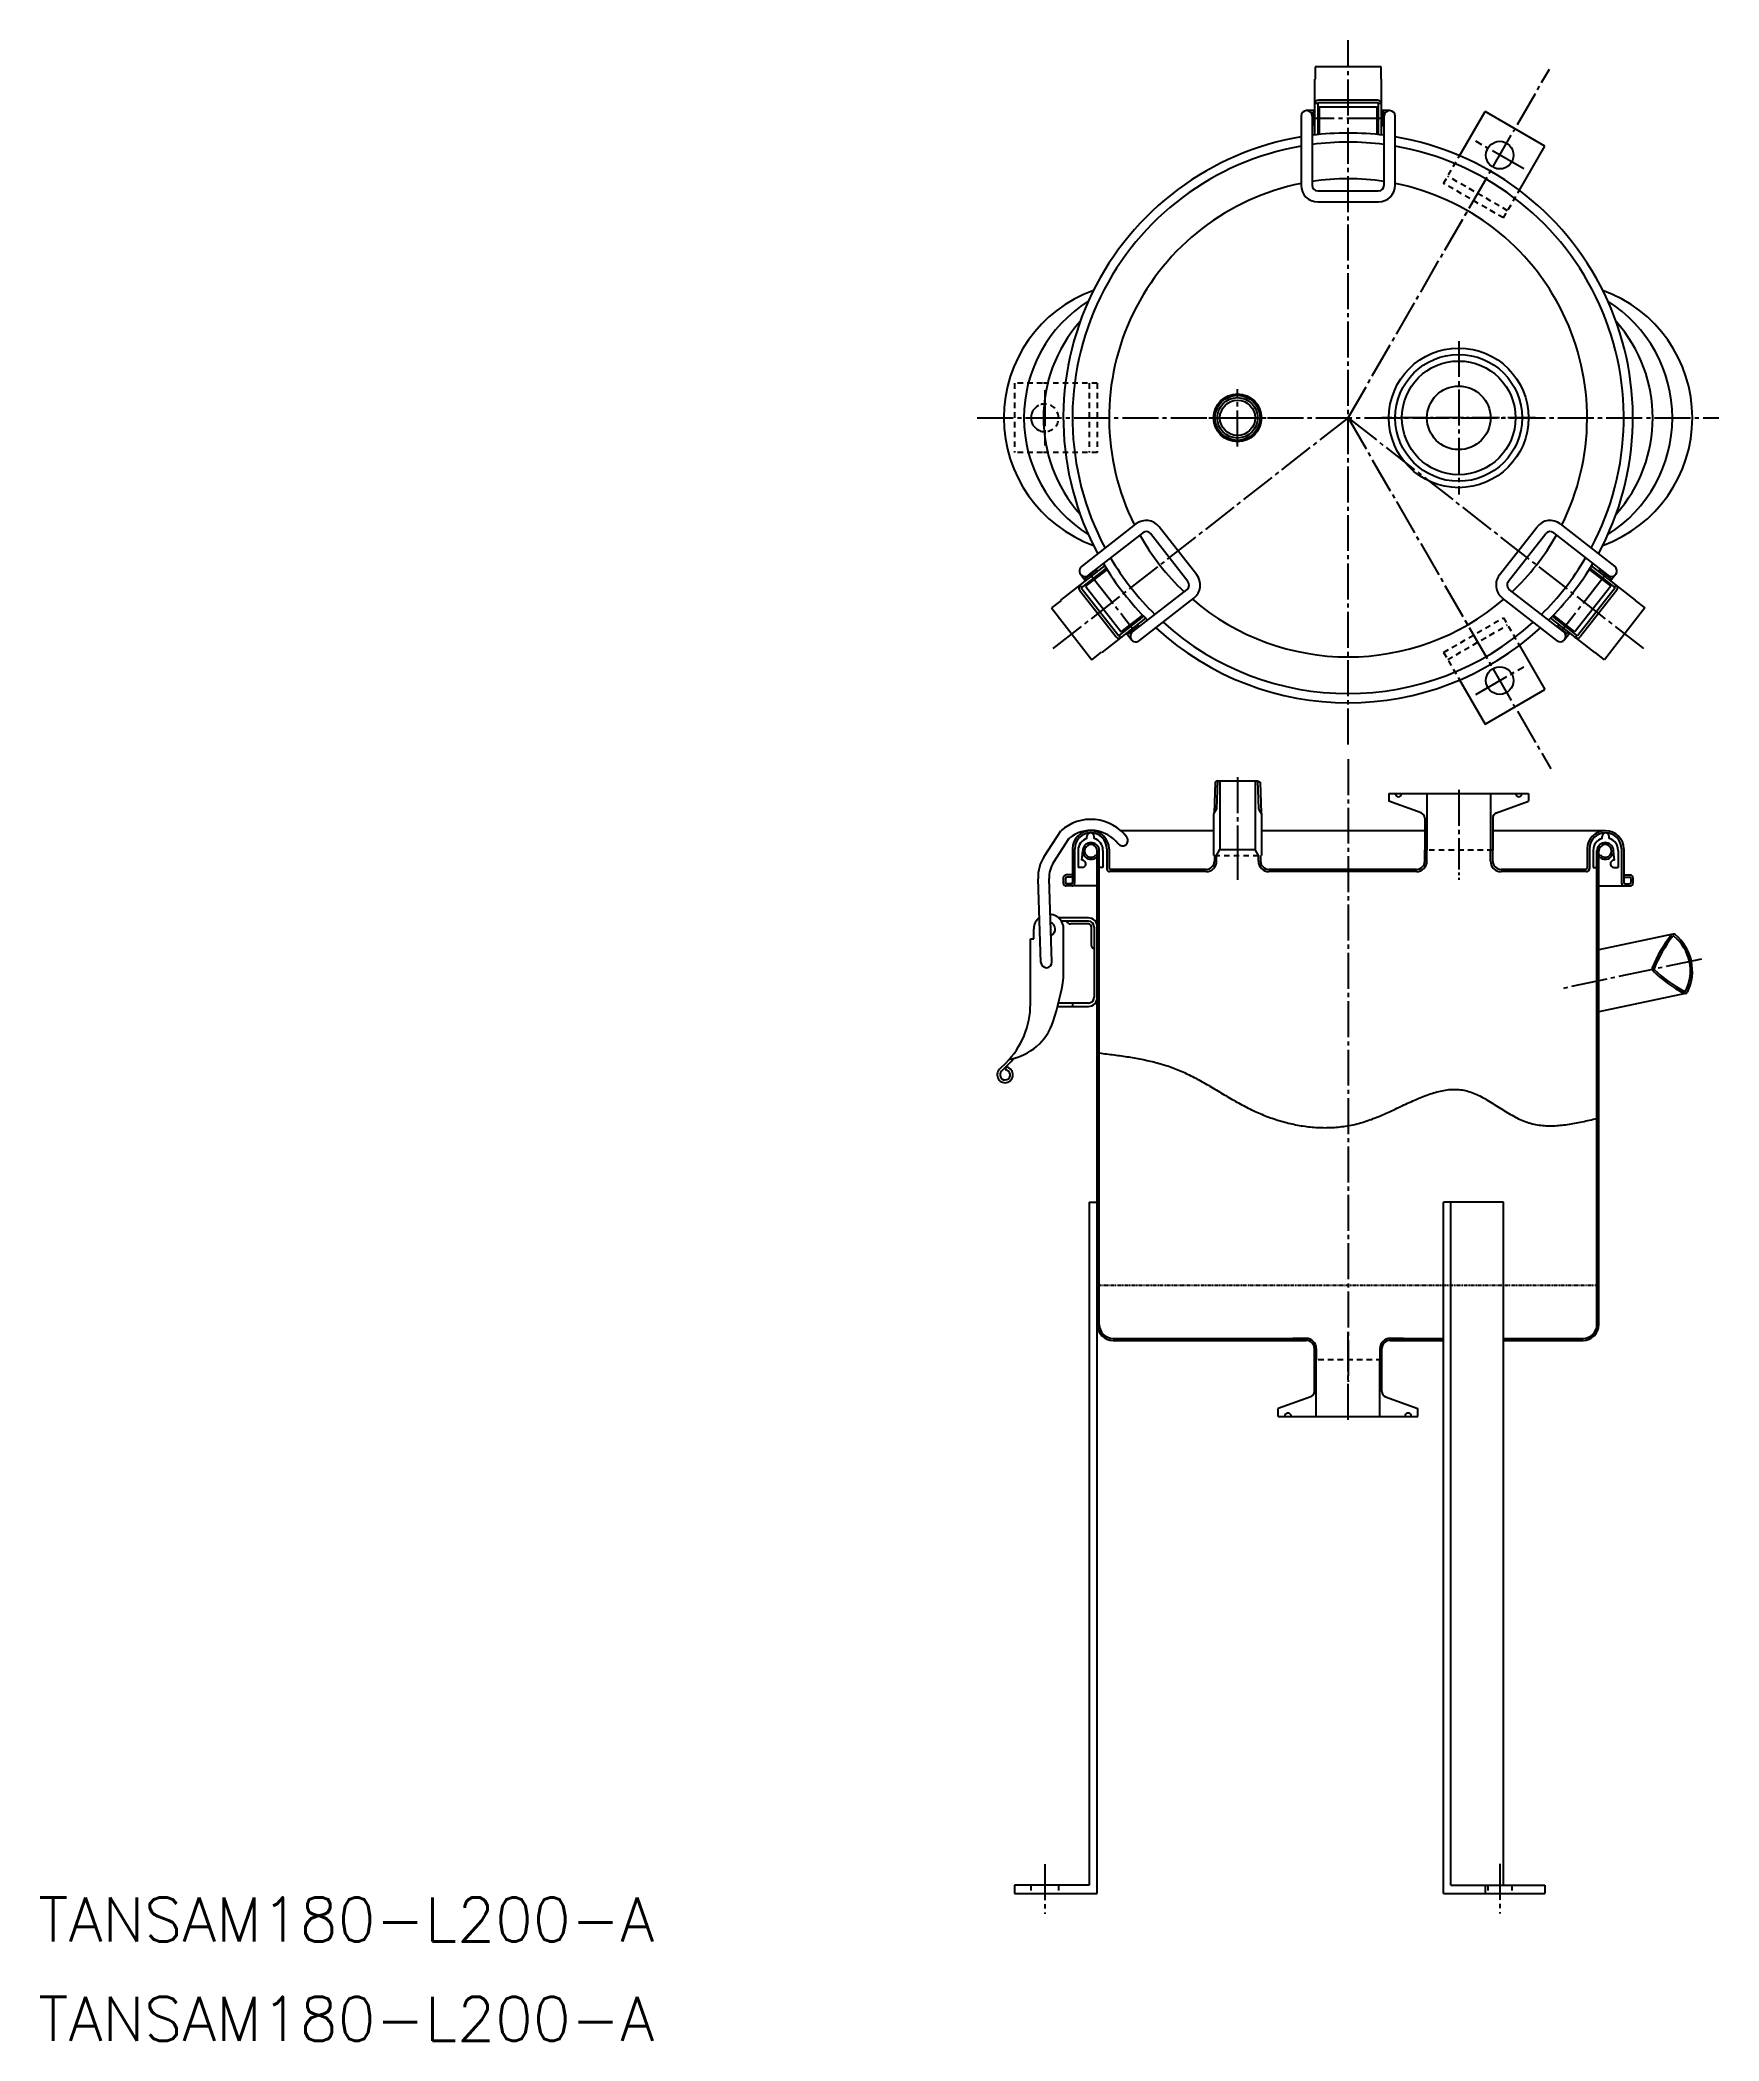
# Model space of a CAD drawing. Extents: x -3 to 605, y -157 to 566.
import ezdxf

# ---------------------------------------------------------------- set-up
doc = ezdxf.new("R2010")
doc.units = 0
for name, pattern in [('CENS', [13, 10, -1, 1, -1]), ('CENTER', [17.5, 13, -1.5, 1.5, -1.5]), ('DASHED', [3.5, 2, -1.5]), ('PHANTOM', [2.5, 1.25, -0.25, 0.25, -0.25, 0.25, -0.25])]:
    doc.linetypes.add(name, pattern=pattern)
doc.layers.get('0').update_dxf_attribs({"linetype": 'CONTINUOUS'})
doc.layers.add('CENTER', color=1, linetype='CENTER')
doc.styles.get("Standard").update_dxf_attribs({"font": 'txt.shx', "bigfont": '@extfont2.shx'})

msp = doc.modelspace()

# ---------------------------------------------------------------- linework, layer by layer
at = {"color": 7, "linetype": 'CONTINUOUS'}
for p, q in [((458.41, 531.76), (458.41, 551.92)), ((458.51, 551.92), (458.41, 551.92)), ((482.31, 556.36), (458.51, 556.36)), ((458.51, 556.36), (458.51, 551.92)), ((482.31, 551.92), (482.31, 556.36)), ((482.41, 551.92), (482.31, 551.92)), ((482.41, 551.92), (482.41, 531.76)), ((459.41, 543.16), (458.41, 543.16)), ((481.41, 543.36), (459.41, 543.36)), ((459.41, 543.36), (459.41, 531.87)), ((481.16, 544.36), (459.66, 544.36)), ((481.41, 531.87), (481.41, 543.36)), ((482.41, 543.16), (481.41, 543.16)), ((453.41, 538.56), (453.41, 513.56)), ((458.41, 540.56), (455.41, 540.56)), ((457.41, 538.56), (457.41, 513.56)), ((457.71, 536.56), (457.41, 536.56)), ((457.71, 540.01), (457.71, 535.51)), ((458.41, 540.01), (457.71, 540.01)), ((457.71, 535.51), (458.41, 535.51)), ((459.91, 539.76), (459.41, 539.76)), ((459.91, 535.76), (459.41, 535.76)), ((480.91, 541.76), (459.91, 541.76)), ((459.91, 541.76), (459.91, 531.92)), ((480.91, 531.92), (480.91, 541.76)), ((481.41, 539.76), (480.91, 539.76)), ((481.41, 535.76), (480.91, 535.76)), ((485.41, 540.56), (482.41, 540.56)), ((482.41, 540.51), (483.11, 540.51)), ((483.11, 540.51), (483.11, 535.01)), ((483.11, 536.56), (483.41, 536.56)), ((483.41, 513.56), (483.41, 538.56)), ((487.41, 513.56), (487.41, 538.56)), ((483.11, 535.01), (482.41, 535.01)), ((459.41, 511.56), (481.41, 511.56)), ((459.41, 507.56), (481.41, 507.56)), ((393.68, 391.08), (373.98, 375.69)), ((547.15, 391.08), (566.85, 375.69)), ((396.14, 387.93), (376.44, 372.54)), ((412.49, 370.25), (398.95, 387.58)), ((415.64, 372.71), (402.1, 390.05)), ((525.19, 372.71), (538.73, 390.05)), ((528.34, 370.25), (541.88, 387.58)), ((544.69, 387.93), (564.39, 372.54)), ((366.53, 363.52), (382.41, 375.94)), ((373.63, 372.88), (375.48, 370.52)), ((382.94, 375.08), (373.89, 368.01)), ((375.09, 371.1), (379.42, 374.49)), ((375.52, 370.55), (375.09, 371.1)), ((383.21, 374.65), (375.46, 368.6)), ((376.72, 370.22), (377.03, 369.83)), ((378.2, 373.53), (378.01, 373.77)), ((379.42, 374.49), (379.85, 373.93)), ((379.88, 372.68), (380.18, 372.29)), ((557.62, 374.65), (565.37, 368.6)), ((557.89, 375.08), (566.94, 368.01)), ((574.3, 363.52), (558.41, 375.94)), ((560.95, 372.68), (560.64, 372.29)), ((561.41, 374.49), (560.98, 373.93)), ((565.74, 371.1), (561.41, 374.49)), ((562.63, 373.53), (562.81, 373.77)), ((564.1, 370.22), (563.8, 369.83)), ((565.31, 370.55), (565.74, 371.1)), ((567.2, 372.88), (565.35, 370.52)), ((366.59, 363.44), (363.09, 360.71)), ((366.53, 363.52), (366.59, 363.44)), ((373.25, 367.19), (386.49, 350.25)), ((373.43, 368.92), (374.05, 368.13)), ((373.89, 368.01), (387.43, 350.67)), ((375.46, 368.6), (388.39, 352.05)), ((392.45, 352.05), (412.15, 367.44)), ((394.91, 348.9), (414.61, 364.29)), ((545.92, 348.9), (526.22, 364.29)), ((548.38, 352.05), (528.68, 367.44)), ((565.37, 368.6), (552.44, 352.05)), ((566.94, 368.01), (553.4, 350.67)), ((567.58, 367.19), (554.34, 350.25)), ((567.4, 368.92), (566.78, 368.13)), ((574.3, 363.52), (574.24, 363.44)), ((574.24, 363.44), (577.74, 360.71)), ((363.09, 360.71), (377.74, 341.96)), ((397.19, 357.02), (381.3, 344.61)), ((387.43, 350.67), (396.49, 357.74)), ((388.39, 352.05), (396.14, 358.1)), ((393.11, 355.74), (393.42, 355.35)), ((394.66, 354.16), (394.23, 354.71)), ((543.64, 357.02), (559.53, 344.61)), ((553.4, 350.67), (544.34, 357.74)), ((552.44, 352.05), (544.69, 358.1)), ((546.16, 354.16), (546.6, 354.71)), ((547.72, 355.74), (547.41, 355.35)), ((577.74, 360.71), (563.09, 341.96)), ((387.59, 350.79), (388.21, 350)), ((389.96, 353.28), (390.27, 352.89)), ((390.25, 351.61), (392.1, 349.24)), ((390.69, 351.94), (391.12, 351.39)), ((391.12, 351.39), (394.66, 354.16)), ((393.84, 353.52), (394.02, 353.28)), ((549.71, 351.39), (546.16, 354.16)), ((546.99, 353.52), (546.81, 353.28)), ((550.57, 351.61), (548.73, 349.24)), ((550.14, 351.94), (549.71, 351.39)), ((550.87, 353.28), (550.56, 352.89)), ((553.24, 350.79), (552.62, 350)), ((377.74, 341.96), (381.24, 344.69)), ((381.24, 344.69), (381.3, 344.61)), ((559.59, 344.69), (559.53, 344.61)), ((563.09, 341.96), (559.59, 344.69)), ((422.27, 297.72), (421.92, 286.55)), ((423.14, 298.17), (422.27, 297.72)), ((423.14, 298.17), (437.69, 298.17)), ((424.06, 298.17), (424.06, 273.42)), ((436.76, 298.17), (436.76, 273.42)), ((437.69, 298.17), (438.56, 297.72)), ((438.56, 297.72), (438.91, 286.55)), ((485.16, 293.67), (535.66, 293.67)), ((485.16, 293.67), (485.16, 290.82)), ((496.8, 286.59), (485.16, 290.82)), ((498.91, 293.67), (498.91, 273.17)), ((521.91, 293.67), (521.91, 273.17)), ((524.03, 286.59), (535.66, 290.82)), ((535.66, 293.67), (535.66, 290.82)), ((422.82, 288.12), (421.76, 286.29)), ((421.76, 286.29), (421.76, 271.17)), ((438.01, 288.12), (439.06, 286.29)), ((439.06, 286.29), (439.06, 271.17)), ((498.11, 284.71), (498.11, 273.17)), ((522.71, 284.71), (522.71, 273.17)), ((360.51, 270.87), (366.52, 280.12)), ((363.87, 268.69), (369.56, 277.46)), ((375.96, 277.37), (375.96, 278.07)), ((378.9, 280.17), (377.34, 280.17)), ((378.56, 277.37), (378.56, 278.07)), ((421.76, 280.17), (388.21, 280.17)), ((498.11, 280.17), (439.06, 280.17)), ((563.49, 280.17), (522.71, 280.17)), ((562.26, 277.37), (562.26, 278.07)), ((564.86, 277.37), (564.86, 278.07)), ((370.71, 273.55), (370.71, 261.47)), ((371.51, 273.55), (371.51, 261.17)), ((372.76, 273.06), (372.76, 266.87)), ((374.06, 269.46), (374.41, 272.87)), ((379.71, 270.95), (379.18, 271.4)), ((379.71, 101.57), (379.71, 272.87)), ((380.41, 101.57), (380.41, 272.87)), ((381.76, 273.06), (381.76, 266.87)), ((383.16, 273.55), (383.16, 266.37)), ((383.96, 273.55), (383.96, 266.67)), ((422.06, 271.17), (422.06, 269.17)), ((422.86, 271.17), (424.06, 273.42)), ((422.86, 269.17), (422.86, 271.17)), ((424.06, 273.42), (436.76, 273.42)), ((437.96, 271.17), (436.76, 273.42)), ((437.96, 269.17), (437.96, 271.17)), ((438.76, 271.17), (438.76, 269.17)), ((498.11, 269.17), (498.11, 273.17)), ((498.91, 269.17), (498.91, 273.17)), ((521.91, 269.17), (521.91, 273.17)), ((522.71, 269.17), (522.71, 273.17)), ((556.86, 273.55), (556.86, 266.67)), ((557.66, 273.55), (557.66, 266.37)), ((559.06, 273.06), (559.06, 266.87)), ((560.41, 101.57), (560.41, 272.87)), ((561.11, 101.57), (561.11, 272.87)), ((561.11, 270.95), (561.65, 271.4)), ((566.76, 269.46), (566.41, 272.87)), ((568.06, 273.06), (568.06, 266.87)), ((569.31, 273.55), (569.31, 261.17)), ((570.11, 273.55), (570.11, 261.47)), ((359.32, 232.56), (358.26, 262.76)), ((363.31, 232.7), (362.26, 262.9)), ((367.41, 263.17), (367.41, 261.17)), ((368.21, 262.87), (368.21, 261.47)), ((370.71, 264.17), (368.41, 264.17)), ((370.71, 263.37), (368.71, 263.37)), ((370.21, 260.97), (368.71, 260.97)), ((374.26, 266.87), (372.76, 266.87)), ((381.76, 266.87), (380.46, 266.87)), ((419.06, 265.37), (384.16, 265.37)), ((419.06, 266.17), (384.46, 266.17)), ((419.06, 266.17), (410.41, 266.17)), ((441.76, 266.17), (450.41, 266.17)), ((495.11, 266.17), (441.76, 266.17)), ((495.11, 265.37), (441.76, 265.37)), ((495.11, 266.17), (470.41, 266.17)), ((495.11, 265.37), (470.41, 265.37)), ((556.36, 266.17), (525.71, 266.17)), ((556.66, 265.37), (525.71, 265.37)), ((559.06, 266.87), (560.36, 266.87)), ((566.56, 266.87), (568.06, 266.87)), ((570.11, 264.17), (572.41, 264.17)), ((570.11, 263.37), (572.11, 263.37)), ((570.61, 260.97), (572.11, 260.97)), ((572.61, 262.87), (572.61, 261.47)), ((573.41, 263.17), (573.41, 261.17)), ((379.71, 260.17), (368.41, 260.17)), ((561.11, 260.17), (572.41, 260.17)), ((376.51, 248.63), (365.69, 248.63)), ((376.51, 247.43), (366.73, 247.43)), ((376.51, 246.43), (370.01, 246.43)), ((355.51, 217.49), (355.51, 241.03)), ((355.51, 241.03), (356.71, 241.03)), ((356.71, 241.03), (356.71, 244.63)), ((367.51, 227.03), (367.51, 244.63)), ((377.51, 245.43), (377.51, 238.93)), ((378.51, 245.43), (378.51, 219.83)), ((587.85, 242.8), (561.11, 237.12)), ((376.51, 217.83), (365.67, 217.83)), ((370.71, 217.83), (370.71, 216.63)), ((592.43, 221.28), (561.11, 214.63)), ((365.36, 216.63), (376.51, 216.63)), ((346.73, 196.27), (344.35, 193.9)), ((347.43, 195.57), (345.06, 193.19)), ((346.59, 194.72), (346.51, 193.72)), ((376.71, 145.87), (379.71, 145.87)), ((526.59, 145.87), (504.94, 145.87)), ((385.41, 96.57), (455.21, 96.57)), ((385.41, 95.87), (455.21, 95.87)), ((455.21, 96.57), (450.41, 96.57)), ((455.21, 95.87), (450.41, 95.87)), ((490.41, 96.57), (485.61, 96.57)), ((485.61, 96.57), (504.94, 96.57)), ((485.61, 95.87), (490.41, 95.87)), ((485.61, 95.87), (504.94, 95.87)), ((526.59, 96.57), (530.04, 96.57)), ((526.59, 96.57), (555.41, 96.57)), ((526.59, 95.87), (530.04, 95.87)), ((526.59, 95.87), (555.41, 95.87)), ((458.21, 88.87), (458.21, 92.87)), ((458.21, 77.37), (458.21, 88.87)), ((458.91, 92.87), (458.91, 88.87)), ((458.91, 68.37), (458.91, 88.87)), ((481.91, 92.87), (481.91, 88.87)), ((481.91, 68.37), (481.91, 88.87)), ((482.61, 88.87), (482.61, 92.87)), ((482.61, 77.37), (482.61, 88.87)), ((456.9, 75.49), (445.16, 71.22)), ((483.93, 75.49), (495.66, 71.22)), ((445.16, 68.37), (445.16, 71.22)), ((445.16, 68.37), (495.66, 68.37)), ((495.66, 68.37), (495.66, 71.22))]:
    msp.add_line(p, q, dxfattribs=at)
at = {"color": 7}
for p, q in [((510.71, 524.25), (519.94, 540.24)), ((541.59, 527.74), (519.94, 540.24)), ((532.36, 511.75), (541.59, 527.74)), ((532.36, 347.17), (541.59, 331.18)), ((510.71, 334.67), (519.94, 318.68)), ((519.94, 318.68), (541.59, 331.18)), ((376.71, 145.87), (376.71, -101.13)), ((379.71, -104.13), (379.71, 145.87)), ((504.94, -104.13), (504.94, 145.87)), ((507.54, -101.13), (507.54, 145.87)), ((526.59, -101.13), (526.59, 145.87)), ((376.71, -101.13), (349.71, -101.13)), ((349.71, -101.13), (349.71, -104.13)), ((507.54, -101.13), (541.59, -101.13)), ((519.94, -101.13), (519.94, -104.13)), ((541.59, -101.13), (541.59, -104.13)), ((349.71, -104.13), (379.71, -104.13)), ((504.94, -104.13), (541.59, -104.13))]:
    msp.add_line(p, q, dxfattribs=at)
at = {"color": 3, "linetype": 'DASHED'}
for p, q in [((504.94, 514.26), (510.71, 524.25)), ((526.59, 501.76), (504.94, 514.26)), ((528.09, 504.36), (506.44, 516.86)), ((526.59, 501.76), (532.36, 511.75)), ((359.84, 441.96), (349.71, 441.96)), ((349.71, 441.96), (349.71, 416.96)), ((379.71, 441.96), (359.84, 441.96)), ((376.71, 441.96), (376.71, 416.96)), ((379.71, 441.96), (379.71, 416.96)), ((359.84, 416.96), (349.71, 416.96)), ((379.71, 416.96), (359.76, 416.96)), ((504.94, 344.66), (526.59, 357.16)), ((506.44, 342.06), (528.09, 354.56)), ((526.59, 357.16), (532.36, 347.17)), ((504.94, 344.66), (510.71, 334.67)), ((422.06, 271.17), (438.76, 271.17)), ((522.71, 273.17), (498.11, 273.17)), ((482.61, 88.87), (458.21, 88.87)), ((355.71, -101.13), (355.71, -104.13)), ((365.71, -101.13), (365.71, -104.13)), ((520.93, -101.13), (520.93, -104.13)), ((529.59, -101.13), (529.59, -104.13))]:
    msp.add_line(p, q, dxfattribs=at)
at = {"color": 1, "linetype": 'CENTER'}
for p, q in [((510.41, 457.24), (510.41, 401.69)), ((430.41, 419.08), (430.41, 439.84)), ((430.41, 299.52), (430.41, 268.71)), ((510.41, 294.94), (510.41, 271.09))]:
    msp.add_line(p, q, dxfattribs=at)
at = {"color": 1, "linetype": 'CENS'}
for p, q in [((420.03, 429.46), (440.79, 429.46)), ((538.19, 429.46), (482.64, 429.46)), ((430.41, 276.11), (430.41, 262.4)), ((510.41, 276.11), (510.41, 262.4))]:
    msp.add_line(p, q, dxfattribs=at)
at = {"color": 3, "linetype": 'CONTINUOUS'}
for p, q in [((423.14, 298.17), (422.82, 288.12)), ((437.69, 298.17), (438.01, 288.12))]:
    msp.add_line(p, q, dxfattribs=at)
at = {"color": 3, "linetype": 'PHANTOM'}
msp.add_line((379.71, 115.87), (561.11, 115.87), dxfattribs=at)
at = {"color": 3}
msp.add_polyline3d([(380.41, 199.78, 0), (381.08, 199.7, 0), (381.75, 199.62, 0), (382.42, 199.53, 0), (383.08, 199.45, 0), (383.75, 199.36, 0), (384.42, 199.28, 0), (385.08, 199.19, 0), (385.75, 199.1, 0), (386.41, 199.01, 0), (387.08, 198.92, 0), (387.74, 198.83, 0), (388.4, 198.74, 0), (389.07, 198.64, 0), (389.73, 198.54, 0), (390.39, 198.44, 0), (391.05, 198.34, 0), (391.71, 198.23, 0), (392.36, 198.12, 0), (393.02, 198.01, 0), (393.67, 197.89, 0), (394.33, 197.77, 0), (394.98, 197.65, 0), (395.63, 197.53, 0), (396.28, 197.4, 0), (396.92, 197.26, 0), (397.57, 197.12, 0), (398.21, 196.98, 0), (398.86, 196.84, 0), (399.5, 196.68, 0), (400.13, 196.53, 0), (400.77, 196.37, 0), (401.4, 196.2, 0), (402.03, 196.03, 0), (402.66, 195.85, 0), (403.29, 195.67, 0), (403.91, 195.48, 0), (404.54, 195.28, 0), (405.16, 195.08, 0), (405.77, 194.87, 0), (406.39, 194.66, 0), (407, 194.44, 0), (407.61, 194.21, 0), (408.21, 193.97, 0), (408.82, 193.73, 0), (409.42, 193.48, 0), (410.01, 193.23, 0), (410.61, 192.97, 0), (411.2, 192.7, 0), (411.79, 192.42, 0), (412.38, 192.14, 0), (412.96, 191.85, 0), (413.55, 191.56, 0), (414.13, 191.27, 0), (414.71, 190.97, 0), (415.29, 190.66, 0), (415.87, 190.35, 0), (416.44, 190.04, 0), (417.02, 189.72, 0), (417.59, 189.4, 0), (418.16, 189.07, 0), (418.73, 188.75, 0), (419.31, 188.42, 0), (419.88, 188.09, 0), (420.44, 187.75, 0), (421.01, 187.42, 0), (421.58, 187.08, 0), (422.15, 186.74, 0), (422.72, 186.41, 0), (423.29, 186.06, 0), (423.86, 185.72, 0), (424.43, 185.38, 0), (425, 185.04, 0), (425.57, 184.71, 0), (426.15, 184.37, 0), (426.72, 184.03, 0), (427.3, 183.69, 0), (427.87, 183.35, 0), (428.45, 183.02, 0), (429.03, 182.69, 0), (429.61, 182.36, 0), (430.19, 182.03, 0), (430.77, 181.71, 0), (431.36, 181.39, 0), (431.94, 181.07, 0), (432.53, 180.75, 0), (433.13, 180.44, 0), (433.72, 180.14, 0), (434.32, 179.84, 0), (434.92, 179.54, 0), (435.52, 179.24, 0), (436.13, 178.96, 0), (436.74, 178.68, 0), (437.35, 178.4, 0), (437.96, 178.13, 0), (438.58, 177.86, 0), (439.2, 177.6, 0), (439.82, 177.35, 0), (440.45, 177.1, 0), (441.07, 176.85, 0), (441.7, 176.62, 0), (442.34, 176.39, 0), (442.97, 176.16, 0), (443.61, 175.95, 0), (444.25, 175.73, 0), (444.89, 175.53, 0), (445.53, 175.33, 0), (446.18, 175.14, 0), (446.83, 174.95, 0), (447.48, 174.78, 0), (448.13, 174.6, 0), (448.78, 174.44, 0), (449.43, 174.28, 0), (450.09, 174.13, 0), (450.75, 173.99, 0), (451.41, 173.86, 0), (452.07, 173.73, 0), (452.73, 173.61, 0), (453.39, 173.5, 0), (454.06, 173.39, 0), (454.72, 173.29, 0), (455.39, 173.21, 0), (456.05, 173.12, 0), (456.72, 173.05, 0), (457.39, 172.99, 0), (458.06, 172.93, 0), (458.73, 172.88, 0), (459.4, 172.84, 0), (460.07, 172.81, 0), (460.75, 172.79, 0), (461.42, 172.78, 0), (462.09, 172.77, 0), (462.77, 172.78, 0), (463.44, 172.79, 0), (464.11, 172.81, 0), (464.79, 172.84, 0), (465.46, 172.89, 0), (466.14, 172.94, 0), (466.81, 173, 0), (467.49, 173.07, 0), (468.16, 173.15, 0), (468.83, 173.23, 0), (469.51, 173.33, 0), (470.18, 173.44, 0), (470.85, 173.56, 0), (471.52, 173.69, 0), (472.19, 173.83, 0), (472.87, 173.98, 0), (473.54, 174.14, 0), (474.21, 174.31, 0), (474.87, 174.49, 0), (475.54, 174.68, 0), (476.21, 174.88, 0), (476.87, 175.1, 0), (477.54, 175.32, 0), (478.2, 175.55, 0), (478.86, 175.79, 0), (479.53, 176.04, 0), (480.19, 176.3, 0), (480.85, 176.56, 0), (481.5, 176.83, 0), (482.16, 177.11, 0), (482.82, 177.39, 0), (483.47, 177.68, 0), (484.13, 177.97, 0), (484.78, 178.26, 0), (485.43, 178.56, 0), (486.08, 178.86, 0), (486.73, 179.16, 0), (487.38, 179.46, 0), (488.02, 179.77, 0), (488.67, 180.07, 0), (489.31, 180.38, 0), (489.96, 180.68, 0), (490.6, 180.98, 0), (491.24, 181.28, 0), (491.88, 181.58, 0), (492.52, 181.88, 0), (493.16, 182.17, 0), (493.79, 182.46, 0), (494.43, 182.74, 0), (495.06, 183.01, 0), (495.69, 183.28, 0), (496.32, 183.55, 0), (496.95, 183.81, 0), (497.58, 184.06, 0), (498.21, 184.3, 0), (498.83, 184.53, 0), (499.46, 184.76, 0), (500.08, 184.97, 0), (500.7, 185.18, 0), (501.32, 185.37, 0), (501.94, 185.55, 0), (502.55, 185.72, 0), (503.17, 185.88, 0), (503.78, 186.02, 0), (504.4, 186.15, 0), (505.01, 186.27, 0), (505.62, 186.37, 0), (506.23, 186.45, 0), (506.83, 186.52, 0), (507.44, 186.57, 0), (508.04, 186.61, 0), (508.64, 186.63, 0), (509.24, 186.63, 0), (509.84, 186.61, 0), (510.44, 186.57, 0), (511.04, 186.51, 0), (511.63, 186.43, 0), (512.22, 186.33, 0), (512.81, 186.21, 0), (513.4, 186.07, 0), (513.99, 185.9, 0), (514.58, 185.72, 0), (515.16, 185.51, 0), (515.75, 185.29, 0), (516.33, 185.04, 0), (516.91, 184.79, 0), (517.49, 184.52, 0), (518.07, 184.23, 0), (518.65, 183.93, 0), (519.23, 183.62, 0), (519.81, 183.3, 0), (520.39, 182.97, 0), (520.97, 182.63, 0), (521.55, 182.28, 0), (522.13, 181.93, 0), (522.71, 181.57, 0), (523.28, 181.21, 0), (523.86, 180.84, 0), (524.45, 180.47, 0), (525.03, 180.1, 0), (525.61, 179.73, 0), (526.19, 179.37, 0), (526.77, 179, 0), (527.36, 178.64, 0), (527.94, 178.28, 0), (528.53, 177.93, 0), (529.12, 177.59, 0), (529.71, 177.25, 0), (530.3, 176.92, 0), (530.89, 176.6, 0), (531.49, 176.3, 0), (532.09, 176, 0), (532.69, 175.72, 0), (533.29, 175.46, 0), (533.89, 175.21, 0), (534.5, 174.97, 0), (535.11, 174.75, 0), (535.72, 174.56, 0), (536.34, 174.38, 0), (536.96, 174.21, 0), (537.58, 174.07, 0), (538.2, 173.94, 0), (538.82, 173.83, 0), (539.45, 173.73, 0), (540.08, 173.65, 0), (540.71, 173.58, 0), (541.35, 173.53, 0), (541.98, 173.49, 0), (542.62, 173.47, 0), (543.26, 173.46, 0), (543.9, 173.46, 0), (544.55, 173.47, 0), (545.19, 173.5, 0), (545.84, 173.53, 0), (546.49, 173.58, 0), (547.14, 173.63, 0), (547.79, 173.7, 0), (548.45, 173.78, 0), (549.1, 173.86, 0), (549.76, 173.95, 0), (550.42, 174.05, 0), (551.08, 174.16, 0), (551.74, 174.27, 0), (552.4, 174.39, 0), (553.06, 174.51, 0), (553.73, 174.64, 0), (554.39, 174.78, 0), (555.06, 174.92, 0), (555.73, 175.06, 0), (556.39, 175.21, 0), (557.06, 175.36, 0), (557.73, 175.51, 0), (558.4, 175.66, 0), (559.07, 175.82, 0), (559.74, 175.98, 0), (560.41, 176.13, 0)], dxfattribs=at)
at = {"color": 7}
for centre in [(525.26, 524.46), (525.26, 334.46)]:
    msp.add_circle(centre, 5, dxfattribs=at)
at = {"color": 7, "linetype": 'CONTINUOUS'}
for centre, radius in [((510.41, 429.46), 25.25), ((510.41, 429.46), 22.95), ((510.41, 429.46), 20.55), ((430.41, 429.46), 8.65), ((430.41, 429.46), 8.15), ((430.41, 429.46), 6.35), ((510.41, 429.46), 11.5)]:
    msp.add_circle(centre, radius, dxfattribs=at)
at = {"color": 3, "linetype": 'CONTINUOUS'}
msp.add_circle((430.41, 429.46), 7.3, dxfattribs=at)
at = {"color": 7, "linetype": 'CONTINUOUS'}
for centre, radius, start, end in [((459.66, 543.11), 1.25, 90, 180), ((481.16, 543.11), 1.25, 0, 90), ((455.41, 538.56), 2, 0, 180), ((485.41, 538.56), 2, 0, 180), ((470.41, 429.46), 103, 99.50005, 208.49995), ((470.41, 429.46), 103, 82.74916, 97.25084), ((470.41, 429.46), 99.7, 82.5078, 97.4922), ((470.41, 429.46), 103, 331.50005, 80.49995), ((470.41, 429.46), 99.7, 99.81756, 208.18244), ((470.41, 429.46), 99.7, 331.81756, 80.18244), ((470.41, 429.46), 86.45, 101.34086, 206.65914), ((470.41, 429.46), 86.45, 81.35129, 98.64871), ((470.41, 429.46), 86.45, 333.34086, 78.65914), ((459.41, 513.56), 6, 180, 270), ((459.41, 513.56), 2, 180, 270), ((481.41, 513.56), 6, 270, 0), ((481.41, 513.56), 2, 270, 0), ((394.92, 429.46), 49.01, 109.81379, 250.18621), ((402.94, 429.46), 49.79, 122.16495, 237.83505), ((545.91, 429.46), 49.01, 289.81379, 70.18621), ((537.89, 429.46), 49.79, 302.16495, 57.83505), ((412.62, 429.46), 52.39, 138.35389, 221.64611), ((528.2, 429.46), 52.39, 318.35389, 41.64611), ((397.37, 386.35), 6, 38, 128), ((543.46, 386.35), 6, 52, 142), ((470.41, 429.46), 86.45, 209.35129, 226.64871), ((397.37, 386.35), 2, 38, 128), ((470.41, 429.46), 86.45, 313.35129, 330.64871), ((543.46, 386.35), 2, 52, 142), ((470.41, 429.46), 103, 210.74916, 225.25084), ((470.41, 429.46), 99.7, 210.5078, 225.4922), ((470.41, 429.46), 99.7, 314.5078, 329.4922), ((470.41, 429.46), 103, 314.74916, 329.25084), ((375.21, 374.11), 2, 128, 308), ((410.92, 369.02), 2, 308, 38), ((410.92, 369.02), 6, 308, 38), ((529.91, 369.02), 6, 142, 232), ((529.91, 369.02), 2, 142, 232), ((565.62, 374.11), 2, 232, 52), ((374.24, 367.96), 1.25, 128, 218), ((470.41, 429.46), 86.45, 229.34086, 310.65914), ((566.59, 367.96), 1.25, 322, 52), ((470.41, 429.46), 99.7, 227.81756, 312.18244), ((387.48, 351.02), 1.25, 218, 308), ((393.68, 350.47), 2, 128, 308), ((470.41, 429.46), 103, 227.50005, 312.49995), ((547.15, 350.47), 2, 232, 52), ((553.35, 351.02), 1.25, 232, 322), ((488.66, 293.67), 1.2, 180, 0), ((532.16, 293.67), 1.2, 180, 0), ((377.39, 267.93), 16.34, 37.30164, 131.74202), ((496.11, 284.71), 2, 0, 70), ((524.71, 284.71), 2, 110, 180), ((377.39, 267.93), 12.34, 37.30164, 129.42482), ((377.34, 273.55), 6.62, 0, 180), ((377.34, 273.55), 5.82, 0, 180), ((377.26, 273.06), 4.5, 106.79145, 180), ((377.41, 272.87), 3, 0, 320.05549), ((377.41, 272.87), 2.3, 0, 320.05549), ((377.26, 278.07), 1.3, 0, 180), ((377.26, 273.06), 4.5, 0, 73.20855), ((388.8, 276.62), 2, 217.30164, 37.30164), ((563.49, 273.55), 6.62, 0, 180), ((563.49, 273.55), 5.82, 0, 180), ((563.56, 273.06), 4.5, 106.79145, 180), ((563.41, 272.87), 3, 219.94451, 180), ((563.41, 272.87), 2.3, 219.94451, 180), ((563.56, 278.07), 1.3, 0, 180), ((563.56, 273.06), 4.5, 0, 73.20855), ((372.25, 263.25), 14, 147, 182), ((372.25, 263.25), 10, 147, 182), ((374.26, 268.17), 1.3, 270, 98.84988), ((419.06, 269.17), 3, 270, 0), ((419.06, 269.17), 3.8, 270, 0), ((441.76, 269.17), 3.8, 180, 270), ((441.76, 269.17), 3, 180, 270), ((495.11, 269.17), 3.8, 270, 0), ((495.11, 269.17), 3, 270, 0), ((525.71, 269.17), 3.8, 180, 270), ((525.71, 269.17), 3, 180, 270), ((566.56, 268.17), 1.3, 81.15012, 270), ((368.41, 263.17), 1, 90, 180), ((368.41, 261.17), 1, 180, 270), ((368.71, 262.87), 0.5, 90, 180), ((368.71, 261.47), 0.5, 180, 270), ((370.21, 261.47), 0.5, 270, 0), ((370.51, 261.17), 1, 270, 0), ((384.16, 266.37), 1, 180, 270), ((384.46, 266.67), 0.5, 180, 270), ((556.36, 266.67), 0.5, 270, 0), ((556.66, 266.37), 1, 270, 0), ((570.31, 261.17), 1, 180, 270), ((570.61, 261.47), 0.5, 180, 270), ((572.11, 262.87), 0.5, 0, 90), ((572.11, 261.47), 0.5, 270, 0), ((572.41, 263.17), 1, 0, 90), ((572.41, 261.17), 1, 270, 0), ((362.11, 244.63), 5.4, 128.58272, 180), ((362.11, 244.63), 5.4, 0, 83.67673), ((362.11, 244.63), 2.4, 291.00833, 72.99167), ((370.01, 247.93), 1.5, 199.47122, 270), ((376.51, 245.43), 3.2, 0, 90), ((376.51, 245.43), 2, 0, 90), ((376.51, 245.43), 1, 0, 90), ((379.01, 238.93), 1.5, 180, 250.52878), ((626.74, 211.74), 50, 142.1222, 157.90338), ((626.74, 211.74), 49.3, 142.1222, 157.90338), ((588.06, 241.82), 0.3, 50.58009, 142.1222), ((588.06, 241.82), 1, 50.58009, 102), ((577.88, 229.44), 16.34, 333.41991, 50.58009), ((577.88, 229.44), 17.04, 333.41991, 50.58009), ((361.31, 232.63), 2, 182, 2), ((268.66, 242.09), 100, 341.95427, 351.33624), ((581.34, 230.17), 1, 157.90338, 226.09662), ((615.32, 265.48), 50, 226.09662, 241.8778), ((581.34, 230.17), 0.3, 157.90338, 226.09662), ((615.32, 265.48), 49.3, 226.09662, 241.8778), ((325.51, 217.49), 30, 315, 0), ((376.51, 219.83), 2, 270, 0), ((376.51, 219.83), 3.2, 270, 0), ((592.22, 222.26), 0.3, 241.8778, 333.41991), ((592.22, 222.26), 1, 282, 333.41991), ((344.72, 217.31), 20, 279.30232, 341.95427), ((325.51, 217.49), 31, 315, 320.81894), ((346.36, 191.88), 2.85, 135, 85.4755), ((346.36, 191.88), 1.85, 135, 85.4755), ((385.41, 101.57), 5.7, 180, 270), ((385.41, 101.57), 5, 180, 270), ((555.41, 101.57), 5.7, 270, 0), ((555.41, 101.57), 5, 270, 360), ((455.21, 92.87), 3.7, 0, 90), ((455.21, 92.87), 3, 0, 90), ((485.61, 92.87), 3.7, 90, 180), ((485.61, 92.87), 3, 90, 180), ((456.21, 77.37), 2, 290, 0), ((484.61, 77.37), 2, 180, 250), ((448.66, 68.37), 1.2, 0, 180), ((492.16, 68.37), 1.2, 0, 180)]:
    msp.add_arc(centre, radius, start, end, dxfattribs=at)
at = {"color": 3, "linetype": 'DASHED'}
msp.add_arc((360.71, 429.46), 5, 242.63331, 115.44182, dxfattribs=at)
at = {"color": 7}
msp.add_arc((360.71, 429.46), 5, 117.36669, 242.63331, dxfattribs=at)
at = {"layer": 'CENTER', "color": 1, "linetype": 'CENTER'}
for p, q in [((470.41, 311.32), (470.41, 566.09)), ((470.41, 429.46), (543.21, 555.55)), ((482.89, 537.76), (457.81, 537.76)), ((533.92, 519.46), (516.6, 529.46)), ((360.71, 439.46), (360.71, 419.46)), ((336.28, 429.46), (604.55, 429.46)), ((336.28, 429.46), (604.55, 429.46)), ((470.41, 429.46), (362.75, 345.35)), ((470.41, 429.46), (578.08, 345.35)), ((470.41, 429.46), (543.71, 302.51)), ((377.39, 372.61), (392.83, 352.85)), ((563.43, 372.61), (548, 352.85)), ((516.6, 329.46), (533.92, 339.46)), ((470.41, 305.98), (470.41, 80.87)), ((430.41, 299.52), (430.41, 268.71)), ((430.41, 276.11), (430.41, 262.4)), ((598.21, 233.76), (546.94, 222.86)), ((470.41, 85.94), (470.41, 99.65)), ((470.41, 67.1), (470.41, 90.96)), ((360.71, -93.56), (360.71, -111.56)), ((525.26, -93.44), (525.26, -111.44))]:
    msp.add_line(p, q, dxfattribs=at)

# ---------------------------------------------------------------- texts
at = {"color": 7, "linetype": 'CONTINUOUS'}
for p in [(-3.38, -121.56), (-3.38, -157.49)]:
    msp.add_text('TANSAM180-L200-A', height=16, dxfattribs=at).set_placement(p)

doc.saveas('drawing.dxf')
